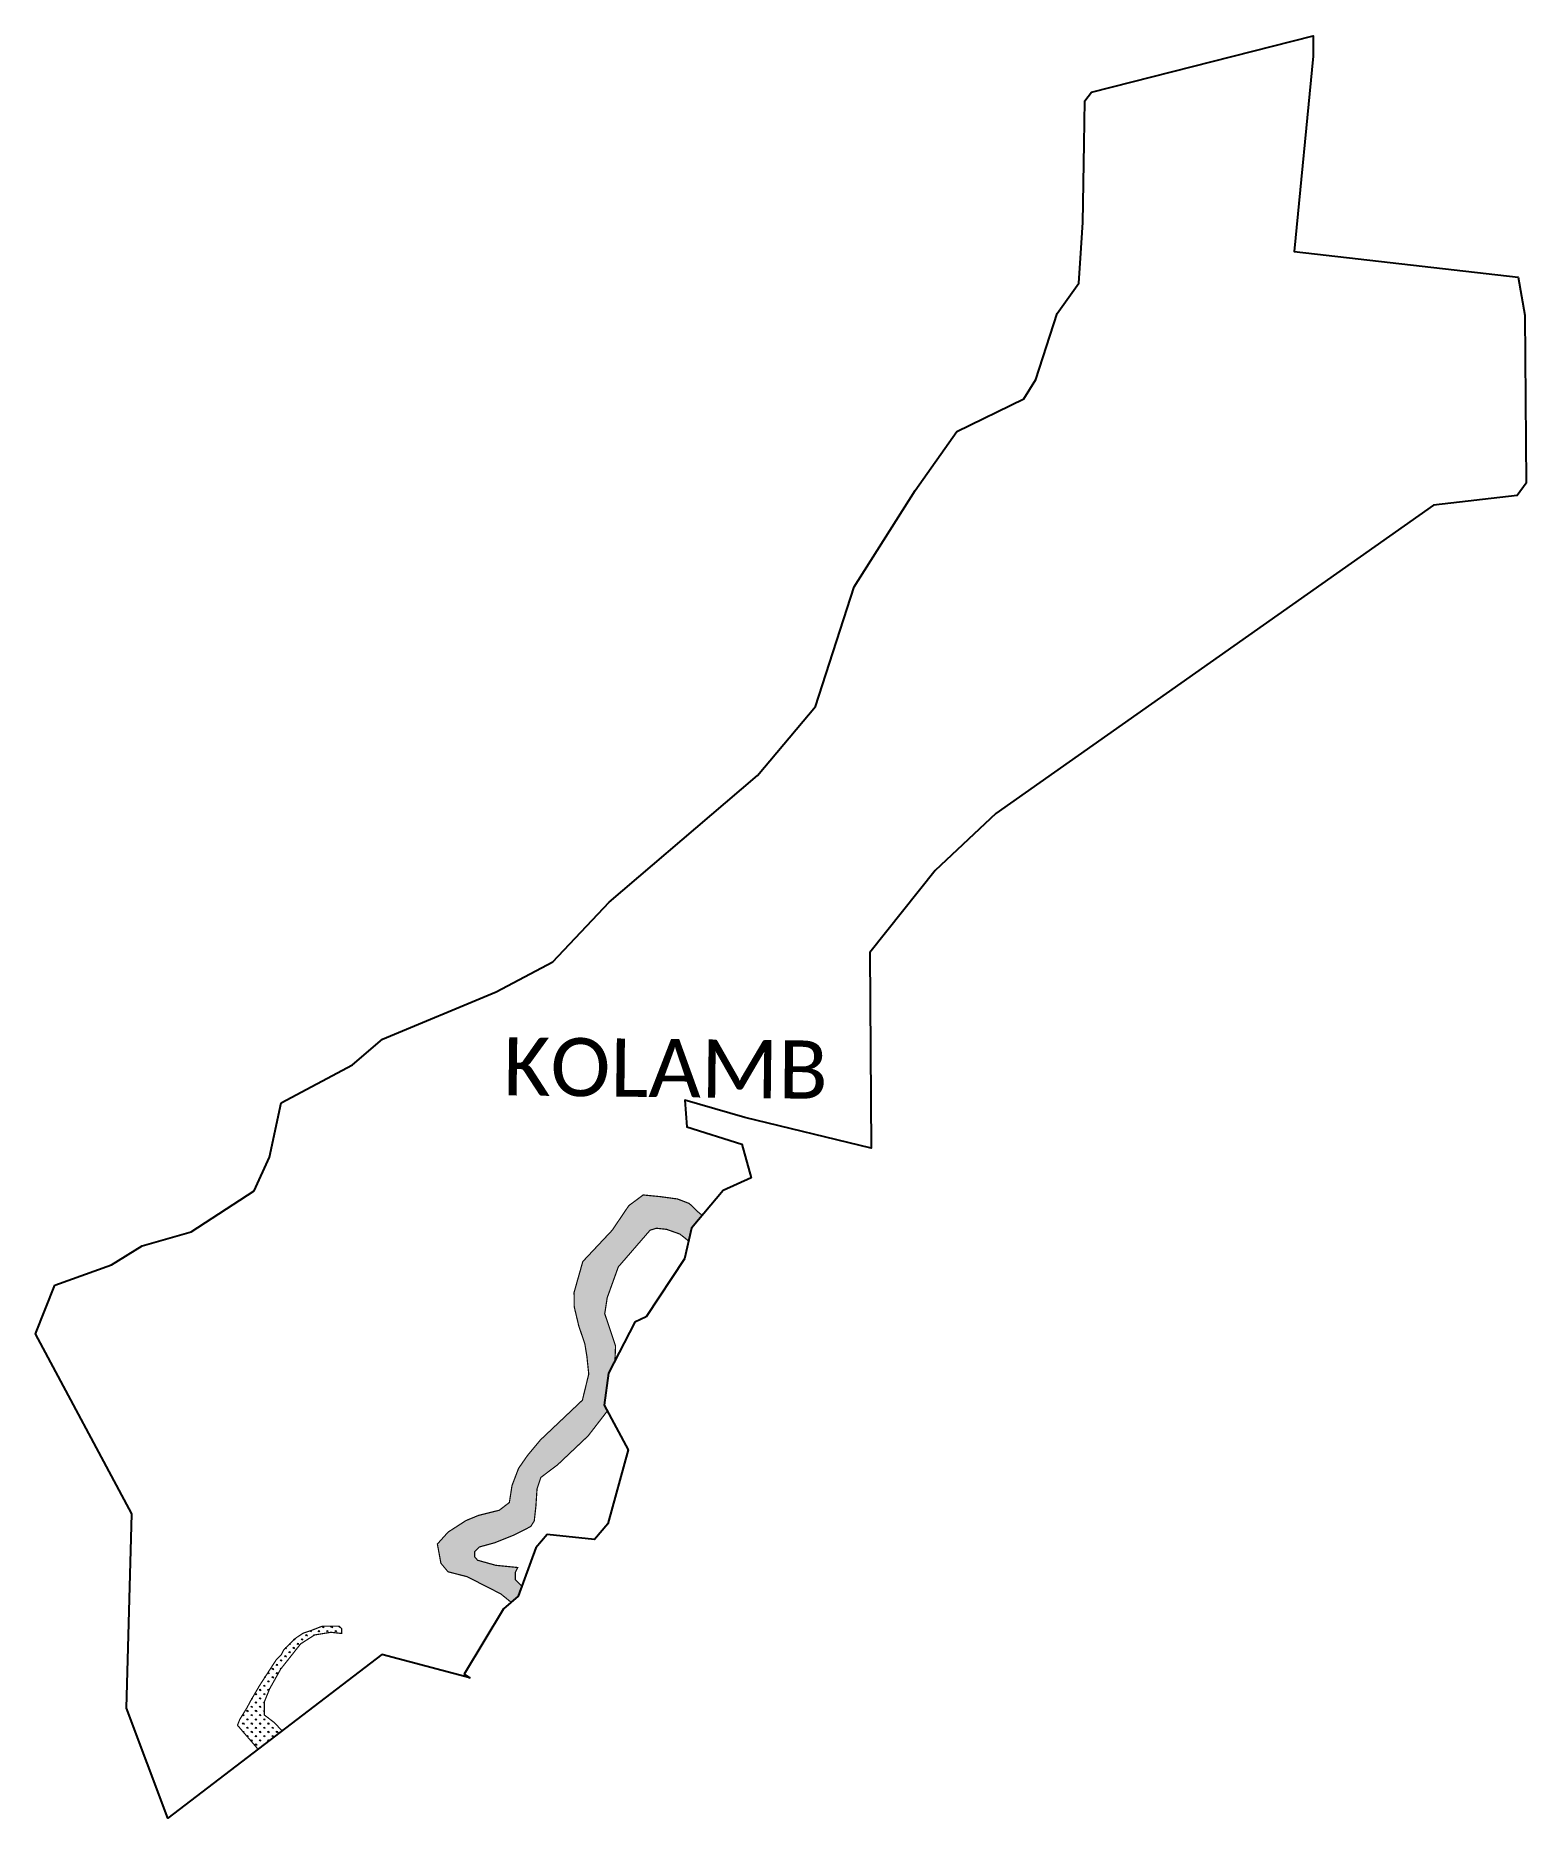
# Model space of a CAD drawing. Header units: metres. Extents: x 335632 to 338140, y 1777430 to 1780429.
import ezdxf

# ---------------------------------------------------------------- set-up
doc = ezdxf.new("R2010")
doc.units = ezdxf.units.M
doc.layers.add('MANGROOVES BUFFER ZONE', color=120, linetype='Continuous')
doc.layers.add('VILLAGE NAME', color=250, linetype='Continuous')
pattern_1 = [(90, (0, 0), (-7.07106781, 7.07106781), [1.875, -12.26713563]), (45, (0, 0), (-7.07106781, 7.07106781), [1.875, -8.125]), (135, (0, 0), (-7.07106781, -7.07106781), [1.875, -8.125])]

msp = doc.modelspace()

# ---------------------------------------------------------------- hatches: boundary and pattern name
at = {"layer": 'MANGROOVES BUFFER ZONE'}
h = msp.add_hatch(dxfattribs=at)
h.set_pattern_fill('GRASS', color=256, scale=10)
h.set_pattern_definition(pattern_1)
h.paths.add_polyline_path([(336432.3, 1777793.4), (336444.3, 1777803.8), (336450.4, 1777820.4), (336443.2, 1777827.7), (336439.2, 1777831.7), (336439.3, 1777839.8), (336439.3, 1777843.9), (336443.4, 1777852), (336406.4, 1777855.7), (336375.8, 1777864.2), (336370.7, 1777870.2), (336370.7, 1777878.6), (336378.6, 1777886.5), (336404.1, 1777893.5), (336437.6, 1777906.9), (336465.1, 1777920.9), (336471.1, 1777930.2), (336473.9, 1777955.3), (336475.8, 1777984.5), (336482.3, 1778003.6), (336510.6, 1778025), (336561.8, 1778073.5), (336594, 1778115.2), (336588.6, 1778125.3), (336596.2, 1778179), (336606.9, 1778200), (336607.9, 1778224.7), (336597.7, 1778255.3), (336589.7, 1778279), (336593.9, 1778306), (336612.5, 1778357.7), (336666, 1778419.5), (336676.7, 1778422.8), (336693.9, 1778420.9), (336716.2, 1778413), (336730.8, 1778401.4), (336735.6, 1778422.7), (336753.8, 1778444.3), (336746.8, 1778450.2), (336732, 1778464.4), (336712.3, 1778472), (336682.9, 1778476), (336654.4, 1778478.8), (336630.2, 1778460.8), (336602.3, 1778419.5), (336552.8, 1778366.8), (336538.1, 1778314.8), (336538.4, 1778290.5), (336546.1, 1778258.1), (336556.2, 1778228.5), (336559.7, 1778207), (336562.8, 1778177.4), (336552.1, 1778133.5), (336527.1, 1778109.8), (336481.6, 1778066.7), (336459.9, 1778040.7), (336444.7, 1778018.8), (336433.7, 1777989.9), (336429.2, 1777961.3), (336412.2, 1777948.3), (336377.5, 1777939.7), (336356.3, 1777931), (336326.2, 1777911.6), (336308.1, 1777891.5), (336314, 1777859.2), (336326, 1777844.8), (336358.3, 1777836.5), (336390.5, 1777820), (336414.7, 1777807.7)])
h = msp.add_hatch(dxfattribs=at)
h.set_pattern_fill('GRASS', color=256, scale=10)
h.set_pattern_definition(pattern_1)
h.paths.add_polyline_path([(336005.9, 1777545.9), (336046.8, 1777577.2), (336033.9, 1777590.9), (336016.9, 1777603.9), (336016.9, 1777625.9), (336025.9, 1777647.9), (336044.4, 1777681), (336078, 1777723.5), (336101.5, 1777738.5), (336129, 1777743), (336147, 1777741), (336147.1, 1777745.1), (336147.1, 1777749.1), (336143.1, 1777753.2), (336135, 1777753.3), (336122.8, 1777753.4), (336114.8, 1777753.4), (336094.4, 1777745.5), (336082.3, 1777741.5), (336070.1, 1777733.5), (336057.8, 1777721.5), (336049.7, 1777713.5), (336045.5, 1777705.4), (336041.5, 1777701.4), (336037.4, 1777697.4), (336008.7, 1777653.1), (335992.3, 1777624.9), (335988.2, 1777616.8), (335975.8, 1777596.7), (335971.7, 1777586.6), (336004.4, 1777548.6)])

# ---------------------------------------------------------------- linework, layer by layer
at = {"color": 3}
msp.add_lwpolyline([(335664.6, 1778327), (335759.9, 1778361.3), (335811.6, 1778393.1), (335893.6, 1778416.6), (335999.6, 1778485.6), (336025.5, 1778542.3), (336045.2, 1778633.6), (336165.4, 1778697.8), (336215.6, 1778741.2), (336406.9, 1778820.5), (336502.5, 1778871.1), (336597.4, 1778971.5), (336792.9, 1779138.5), (336846.9, 1779184.6), (336944.2, 1779300.6), (337009.5, 1779502.1), (337112.1, 1779664.3), (337182.4, 1779763.4), (337294.8, 1779818.1), (337314.8, 1779850.7), (337351, 1779962.1), (337387.5, 1780013.1), (337390.2, 1780055), (337394.2, 1780114.8), (337396.4, 1780247.6), (337397.6, 1780319.7), (337408.9, 1780334.2), (337781.9, 1780429.3), (337781.6, 1780394.9), (337749.8, 1780065.9), (338126.7, 1780023), (338137.7, 1779959.3), (338140.4, 1779676.3), (338125, 1779655.5), (337984.3, 1779639.3), (337247.7, 1779120.4), (337145.7, 1779024.9), (337035.6, 1778886.5), (337038, 1778557.8), (336825.6, 1778609.2), (336724.3, 1778638.1), (336727.6, 1778593.2), (336820.4, 1778564), (336835.9, 1778507.5), (336789, 1778486.3), (336735.6, 1778422.7), (336724, 1778371.5), (336659.3, 1778273.8), (336640.1, 1778264.9), (336596.2, 1778179), (336588.6, 1778125.3), (336629, 1778050.1), (336594.7, 1777925.7), (336572.4, 1777899.3), (336492.7, 1777907.6), (336474, 1777885.1), (336444.3, 1777803.8), (336419.3, 1777782.3), (336352.9, 1777672.7), (336362.9, 1777666.1), (336214.7, 1777705.8), (335854.5, 1777430), (335785, 1777615.2), (335793.8, 1777942.3), (335632.1, 1778245.4), (335664.6, 1778327)], dxfattribs=at)
at = {"layer": 'MANGROOVES BUFFER ZONE', "const_width": 2}
for points in [[(336753.8, 1778444.3), (336746.8, 1778450.2), (336732, 1778464.4), (336712.3, 1778472), (336682.9, 1778476), (336654.4, 1778478.8), (336630.2, 1778460.8), (336602.3, 1778419.5), (336552.8, 1778366.8), (336538.1, 1778314.8), (336538.4, 1778290.5), (336546.1, 1778258.1), (336556.2, 1778228.5), (336559.7, 1778207), (336562.8, 1778177.4), (336552.1, 1778133.5), (336527.1, 1778109.8), (336481.6, 1778066.7), (336459.9, 1778040.7), (336444.7, 1778018.8), (336433.7, 1777989.9), (336429.2, 1777961.3), (336412.2, 1777948.3), (336377.5, 1777939.7), (336356.3, 1777931), (336326.2, 1777911.6), (336308.1, 1777891.5), (336314, 1777859.2), (336326, 1777844.8), (336358.3, 1777836.5), (336390.5, 1777820), (336414.7, 1777807.7), (336432.3, 1777793.4)], [(336606.9, 1778200), (336607.9, 1778224.7), (336597.7, 1778255.3), (336589.7, 1778279), (336593.9, 1778306), (336612.5, 1778357.7), (336666, 1778419.5), (336676.7, 1778422.8), (336693.9, 1778420.9), (336716.2, 1778413), (336730.8, 1778401.4)], [(336450.4, 1777820.4), (336443.2, 1777827.7), (336439.2, 1777831.7), (336439.3, 1777839.8), (336439.3, 1777843.9), (336443.4, 1777852), (336406.4, 1777855.7), (336375.8, 1777864.2), (336370.7, 1777870.2), (336370.7, 1777878.6), (336378.6, 1777886.5), (336404.1, 1777893.5), (336437.6, 1777906.9), (336465.1, 1777920.9), (336471.1, 1777930.2), (336473.9, 1777955.3), (336475.8, 1777984.5), (336482.3, 1778003.6), (336510.6, 1778025), (336561.8, 1778073.5), (336594, 1778115.2)], [(336046.8, 1777577.2), (336033.9, 1777590.9), (336016.9, 1777603.9), (336016.9, 1777625.9), (336025.9, 1777647.9), (336044.4, 1777681), (336078, 1777723.5), (336101.5, 1777738.5), (336129, 1777743), (336147, 1777741), (336147.1, 1777745.1), (336147.1, 1777749.1), (336143.1, 1777753.2), (336135, 1777753.3), (336122.8, 1777753.4), (336114.8, 1777753.4), (336094.4, 1777745.5), (336082.3, 1777741.5), (336070.1, 1777733.5), (336057.8, 1777721.5), (336049.7, 1777713.5), (336045.5, 1777705.4), (336041.5, 1777701.4), (336037.4, 1777697.4), (336008.7, 1777653.1), (335992.3, 1777624.9), (335988.2, 1777616.8), (335975.8, 1777596.7), (335971.7, 1777586.6), (336004.4, 1777548.6), (336005.9, 1777545.9)]]:
    msp.add_lwpolyline(points, dxfattribs=at)

# ---------------------------------------------------------------- texts
at = {"layer": 'VILLAGE NAME', "insert": (336419.7, 1778744.2), "char_height": 97.83, "attachment_point": 1, "rotation": 359.3742}
msp.add_mtext_dynamic_manual_height_columns('{\\fCalibri|b0|i0|c0|p34;KOLAMB}', width=965.367, gutter_width=489.2, heights=[0], dxfattribs=at)

doc.saveas('drawing.dxf')
